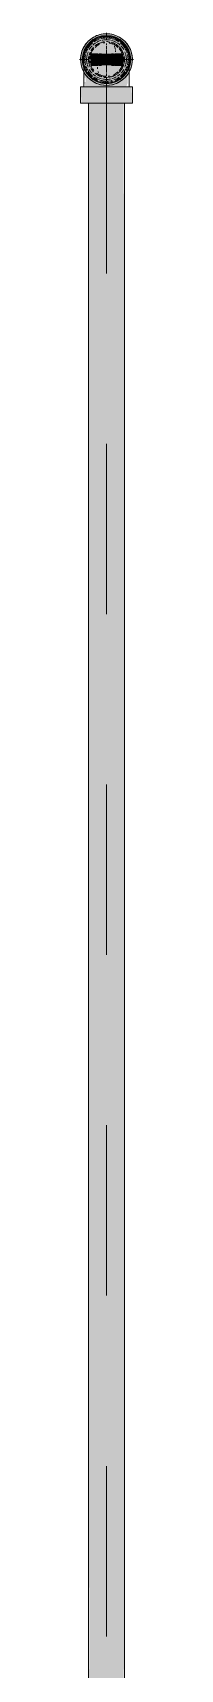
# Model space of a CAD drawing. Header units: millimetres. Extents: x -4000 to 187956, y -58990 to 162485.
# Drawn here: x 106725 to 106775, y 67950 to 69475 of the extents above; entities that cross this region are included whole.
import ezdxf

# ---------------------------------------------------------------- set-up
doc = ezdxf.new("R2010")
doc.units = ezdxf.units.MM
doc.linetypes.add('Dash 1_16_', pattern=[317.5, 158.75, -158.75])
for name, color, linetype, lineweight in [('F-SPRN', 3, 'Continuous', 9), ('P-PIPE', 3, 'Continuous', 9), ('P-PIPE-CNTR', 3, 'Continuous', 9)]:
    doc.layers.add(name, color=color, linetype=linetype, lineweight=lineweight)

# ---------------------------------------------------------------- blocks, each defined once
blk = doc.blocks.new('Sprinkler_Up - DN20-V536-FFS - TANG 1')
at = {"layer": 'F-SPRN', "transparency": 33554534}
for points in [[(-13.5, 0), (-3.9, 0.7), (-1.7, 2.9), (-1.2, 3.5), (-0.6, 4), (0.6, 4), (1.2, 3.5), (1.7, 2.9), (4.6, 0), (22.2, 0), (18, 13.1), (6.9, 21.2), (-6.9, 21.2), (-18, 13.1), (-22.2, 0)], [(0, -16.7), (4.3, -16.1), (11.8, -11.8), (16.1, -4.3), (16.1, 4.3), (11.8, 11.8), (8.3, 14.4), (0, 16.7), (-4.3, 16.1), (-11.8, 11.8), (-16.1, 4.3), (-16.1, -4.3), (-11.8, -11.8), (-8.3, -14.4)], [(0, -15.6), (7.8, -13.5), (13.5, -7.8), (15.1, -4), (15.1, 4), (13.5, 7.8), (7.8, 13.5), (0, 15.6), (-7.8, 13.5), (-11, 11), (-15.1, 4), (-15.1, -4), (-11, -11), (-7.8, -13.5)], [(0, -21.2), (6.9, -21.2), (18, -13.1), (22.2, 0), (3.9, -0.7), (1.7, -2.9), (1.2, -3.5), (0.6, -4), (-0.6, -4), (-1.2, -3.5), (-1.7, -2.9), (-4.6, 0), (-22.2, 0), (-18, -13.1), (-6.9, -21.2)], [(-10.9, -5.5), (-10.9, 5.4), (-14.5, 5.4), (-14.5, -5.5)], [(-7.7, -5.5), (-7.7, 5.4), (-10.9, 5.4), (-10.9, -5.5)], [(0, -5.5), (0, 5.4), (-7.7, 5.4), (-7.7, -5.5)], [(0, 0), (5.7, 0), (2.9, 4.9), (-2.9, 4.9), (-5.7, 0)], [(2.9, -4.9), (5.7, 0), (-5.7, 0), (-2.9, -4.9)], [(-4.6, 0), (4.6, 0), (0, 4.6)], [(0, -4.6), (4.6, 0), (-4.6, 0)], [(0, -2.6), (1.3, 0), (-1.8, 0)], [(-1.3, 0), (1.8, 0), (0, 2.6)], [(7.7, -5.5), (7.7, 5.4), (0, 5.4), (0, -5.5)], [(10.9, -5.5), (10.9, 5.4), (7.7, 5.4), (7.7, -5.5)], [(14.5, -5.5), (14.5, 5.4), (10.9, 5.4), (10.9, -5.5)]]:
    blk.add_hatch(color=1, dxfattribs=at).paths.add_polyline_path(points)
at = {"layer": 'F-SPRN', "color": 1}
for p, q in [((-11.5, 5.4), (-14.5, 5.4)), ((-14.5, 5.4), (-11.3, 5.4)), ((-14.5, 5.4), (-14.5, 3.7)), ((-14.5, 3.3), (-14.5, 0)), ((-11.5, 5.4), (-11.5, 4)), ((-10.9, 1.9), (-10.9, 3.6)), ((-10.8, 5.4), (-8, 5.4)), ((-8.1, 5.4), (-10.8, 5.4)), ((-8.1, 5.4), (-8.1, 2.8)), ((-8.1, 2.5), (-8.1, 0.7)), ((-7.7, 4.8), (-7.7, 2.7)), ((-7.7, 4.8), (-7.7, 2.7)), ((-7.7, 2.1), (-7.7, 0.5)), ((-7.7, 2.1), (-7.7, 0.5)), ((-6.7, 5.4), (-4.7, 5.4)), ((-5.8, 3.8), (-5.8, 2.2)), ((-2.1, 0), (-2.1, 0)), ((-2.1, 0), (-2.1, -0.1)), ((-0.5, 2), (-0.6, 2)), ((-0.6, 2), (-0.6, 2)), ((0, 2.1), (-0.1, 2.1)), ((2.1, 0), (2.1, 0.1)), ((2.1, 0), (2.1, 0)), ((4.7, 5.4), (6.5, 5.4)), ((7.7, 5.4), (10.8, 5.4)), ((7.7, 5.2), (7.7, 2.7)), ((7.7, 5.2), (7.7, 2.7)), ((7.7, 2.3), (7.7, 0.5)), ((7.7, 2.3), (7.7, 0.5)), ((10.8, 5.4), (8.1, 5.4)), ((8.1, 5.4), (8.1, 2.8)), ((8.1, 2.5), (8.1, 0.4)), ((10.9, 5.4), (14.5, 5.4)), ((10.9, 3.6), (10.9, 0.2)), ((14.5, 5.4), (11.5, 5.4)), ((11.5, 5.4), (11.5, 4)), ((11.5, 3), (11.5, 0.2)), ((14.5, 5.4), (14.5, -5.5)), ((-14.5, -1.3), (-14.5, -3.7)), ((-11.1, -5.5), (-14.5, -5.5)), ((-14.5, -5.5), (-11.5, -5.5)), ((-10.9, -2.6), (-10.9, -1.3)), ((-10.8, -5.5), (-8.1, -5.5)), ((-7.8, -5.5), (-10.8, -5.5)), ((-8.1, -4.2), (-8.1, -5.5)), ((-7.7, -2.7), (-7.7, -4)), ((-7.7, -2.7), (-7.7, -4)), ((-7, -5.5), (-5.8, -5.5)), ((-4.8, -5.5), (-7, -5.5)), ((-5.8, -2.3), (-5.8, -3.8)), ((-2.1, -0.3), (-2, -0.4)), ((-2, -0.4), (-2, -0.5)), ((-2, -0.5), (-2, -0.6)), ((-2, -0.6), (-2, -0.7)), ((-2, -0.7), (-1.9, -0.7)), ((-1.9, -0.7), (-1.9, -0.8)), ((-1.9, -0.8), (-1.9, -0.9)), ((-1.9, -0.9), (-1.8, -1)), ((-1.8, -1), (-1.8, -1.1)), ((-1.8, -1), (-1.8, -1)), ((-1.8, -1.1), (-1.7, -1.2)), ((-1.7, -1.2), (-1.6, -1.3)), ((-1.7, -1.2), (-1.7, -1.2)), ((-1.6, -1.3), (-1.6, -1.4)), ((-1.6, -1.4), (-1.5, -1.4)), ((-1.5, -1.4), (-1.4, -1.5)), ((-1.4, -1.5), (-1.3, -1.6)), ((-1.4, -1.5), (-1.4, -1.5)), ((-1.3, -1.6), (-1.3, -1.7)), ((-1.3, -1.7), (-1.2, -1.7)), ((-1.2, -1.7), (-1.1, -1.7)), ((-1.1, -1.7), (-1.1, -1.8)), ((-1.1, -1.8), (-1, -1.8)), ((-1, -1.8), (-0.9, -1.9)), ((-0.9, -1.9), (-0.8, -1.9)), ((-0.8, -1.9), (-0.7, -2)), ((-0.8, -1.9), (-0.8, -1.9)), ((-0.7, -2), (-0.6, -2)), ((-0.6, -2), (-0.5, -2)), ((-0.5, -2), (-0.4, -2)), ((-0.4, -2), (-0.3, -2.1)), ((-0.4, -2), (-0.4, -2)), ((-0.3, -2.1), (-0.2, -2.1)), ((-0.2, -2.1), (-0.1, -2.1)), ((-0.1, -2.1), (0, -2.1)), ((0, -2.1), (0.1, -2.1)), ((0.1, -2.1), (0.2, -2.1)), ((0.1, -2.1), (0.1, -2.1)), ((0.2, -2.1), (0.3, -2.1)), ((0.3, -2.1), (0.4, -2)), ((0.4, -2), (0.5, -2)), ((0.5, -2), (0.6, -2)), ((0.6, -2), (0.7, -2)), ((0.6, -2), (0.6, -2)), ((0.7, -2), (0.8, -1.9)), ((0.8, -1.9), (0.9, -1.9)), ((0.9, -1.9), (1, -1.8)), ((0.9, -1.9), (0.9, -1.9)), ((1, -1.8), (1.1, -1.8)), ((1.1, -1.8), (1.2, -1.7)), ((1.2, -1.7), (1.3, -1.6)), ((1.2, -1.7), (1.2, -1.7)), ((1.3, -1.6), (1.4, -1.6)), ((1.4, -1.5), (1.5, -1.5)), ((1.4, -1.6), (1.4, -1.5)), ((1.5, -1.4), (1.6, -1.3)), ((1.5, -1.5), (1.5, -1.4)), ((1.6, -1.3), (1.7, -1.2)), ((1.6, -1.3), (1.6, -1.3)), ((1.7, -1.1), (1.8, -1.1)), ((1.7, -1.2), (1.7, -1.1)), ((1.8, -1), (1.9, -0.9)), ((1.8, -1.1), (1.8, -1)), ((1.9, -0.8), (2, -0.7)), ((1.9, -0.8), (1.9, -0.8)), ((1.9, -0.9), (1.9, -0.8)), ((2, -0.4), (2.1, -0.3)), ((2, -0.5), (2, -0.4)), ((2, -0.5), (2, -0.5)), ((2, -0.6), (2, -0.5)), ((2, -0.7), (2, -0.6)), ((2.1, -0.1), (2.1, 0)), ((2.1, -0.2), (2.1, -0.1)), ((2.1, -0.3), (2.1, -0.2)), ((7, -5.5), (4.8, -5.5)), ((5.8, -2.2), (5.8, -3.8)), ((5.8, -5.5), (7, -5.5)), ((7.7, -0.5), (7.7, -2.3)), ((7.7, -0.5), (7.7, -2.3)), ((7.7, -2.7), (7.7, -5.4)), ((7.7, -2.7), (7.7, -5.4)), ((10.8, -5.5), (7.7, -5.5)), ((8.1, -0.4), (8.1, -2.5)), ((8.1, -2.8), (8.1, -5.5)), ((8.1, -5.5), (10.8, -5.5)), ((10.9, -0.2), (10.9, -3.6)), ((14.5, -5.5), (10.9, -5.5)), ((11.5, -0.2), (11.5, -3)), ((11.5, -4), (11.5, -5.5)), ((11.5, -5.5), (14.5, -5.5))]:
    blk.add_line(p, q, dxfattribs=at)
at = {"layer": 'F-SPRN', "color": 1, "flags": 128}
for points in [[(-1.8, 1.1), (-1.8, 1), (-1.9, 0.9), (-1.9, 0.8), (-1.9, 0.8), (-2, 0.7), (-2, 0.6), (-2, 0.5), (-2, 0.5), (-2, 0.4), (-2.1, 0.3), (-2.1, 0.2), (-2.1, 0.1), (-2.1, 0)], [(-0.6, 2), (-0.7, 2), (-0.8, 1.9), (-0.9, 1.9), (-0.9, 1.9), (-1, 1.8), (-1.1, 1.8), (-1.2, 1.7), (-1.2, 1.7), (-1.3, 1.6), (-1.4, 1.6), (-1.4, 1.5), (-1.5, 1.5), (-1.5, 1.4), (-1.6, 1.3), (-1.6, 1.3), (-1.7, 1.2), (-1.7, 1.1), (-1.8, 1.1)], [(-0.1, 2.1), (-0.1, 2.1), (-0.2, 2.1), (-0.3, 2.1), (-0.4, 2), (-0.5, 2)], [(2.1, 0.1), (2.1, 0.2), (2.1, 0.2), (2.1, 0.3), (2, 0.4), (2, 0.5), (2, 0.6), (2, 0.7), (1.9, 0.7), (1.9, 0.8), (1.9, 0.9), (1.8, 1), (1.8, 1), (1.8, 1.1), (1.7, 1.2), (1.7, 1.2), (1.6, 1.3), (1.6, 1.4), (1.5, 1.4), (1.4, 1.5), (1.4, 1.5), (1.3, 1.6), (1.3, 1.7), (1.2, 1.7), (1.1, 1.7), (1.1, 1.8), (1, 1.8), (0.9, 1.9), (0.8, 1.9), (0.8, 1.9), (0.7, 2), (0.6, 2), (0.5, 2), (0.4, 2), (0.4, 2), (0.3, 2.1), (0.2, 2.1), (0.1, 2.1), (0, 2.1)], [(-2.1, -0.1), (-2.1, -0.2), (-2.1, -0.2), (-2.1, -0.3)]]:
    blk.add_lwpolyline(points, dxfattribs=at)
at = {"layer": 'F-SPRN', "color": 1}
for radius, start, end in [(22.2, 360, 180), (21.9, 126.6942, 143.2701), (21.9, 108.2621, 125.7507), (16.7, 106.5995, 120), (16.7, 106.5995, 120), (21.9, 99.348, 107.901), (16.7, 96.4143, 105), (16.7, 96.4143, 105), (21.9, 90.145, 98.8503), (15.6, 95.5762, 100.6843), (15.6, 95.5762, 100.6843), (16.7, 83.0684, 90), (16.7, 83.0684, 90), (21.9, 72.5583, 89.4624), (15.6, 75.573, 80.5892), (15.6, 75.573, 80.5892), (16.7, 60, 75), (16.7, 60, 75), (21.9, 54.2493, 71.7379), (21.9, 36.7299, 53.3058), (21.9, 165.6773, 179.2615), (21.9, 144.7698, 164.8151), (16.7, 167.6802, 180), (16.7, 167.6802, 180), (16.7, 155.3879, 164.9693), (16.7, 155.3879, 164.9693), (15.6, 166.4265, 180), (15.6, 166.4265, 180), (15.6, 150.9409, 165), (15.6, 159.6139, 165), (16.7, 136.7213, 149.931), (16.7, 136.7213, 149.931), (15.6, 150.9409, 156.3845), (15.6, 138.4214, 150), (15.6, 138.4214, 150), (16.7, 121.4181, 130.5751), (16.7, 121.4181, 130.5751), (15.6, 120.5262, 133.2078), (15.6, 120.5262, 133.2078), (15.6, 114.4363, 119.9813), (15.6, 114.4363, 119.9813), (4.63, 155.7832, 180), (4.63, 155.7832, 180), (4.63, 109.0192, 138.2703), (4.63, 109.0192, 138.2703), (2.56, 109.0192, 168.8278), (2.56, 109.0192, 168.8278), (2.04, 109.0192, 180), (4.63, 17.9592, 90), (4.63, 17.9592, 90), (3.81, 57.0577, 90), (2.56, 14.5599, 90), (2.56, 14.5599, 90), (2.04, 10.4703, 90), (3.81, 16.1605, 43.8358), (15.6, 67.5614, 74.5481), (15.6, 67.5614, 74.5481), (15.6, 60.0187, 65.5637), (15.6, 60.0187, 65.5637), (15.6, 46.7922, 60), (15.6, 46.7922, 60), (16.7, 49.4249, 58.5819), (16.7, 49.4249, 58.5819), (15.6, 30, 41.5786), (15.6, 30, 41.5786), (16.7, 30, 43.2787), (16.7, 30, 43.2787), (15.6, 23.6155, 29.5646), (15.6, 15, 29.5646), (15.6, 15, 20.3861), (16.7, 15, 24.6121), (16.7, 15, 24.6121), (15.6, 360, 13.6618), (15.6, 0, 13.6618), (16.7, 360, 12.3198), (16.7, 0, 12.3198), (21.9, 15.1849, 35.2302), (21.9, 0.7385, 14.3227), (22.2, 180, 360), (21.9, 180.7385, 194.3227), (21.9, 195.1849, 215.2302), (21.9, 216.7299, 233.3058), (16.7, 180, 192.3198), (16.7, 180, 192.3198), (16.7, 195.0307, 204.6121), (16.7, 195.0307, 204.6121), (15.6, 181.9082, 193.6618), (15.6, 181.9082, 193.6618), (15.6, 197.3339, 209.5646), (15.6, 197.3339, 209.5646), (16.7, 210.069, 223.2787), (16.7, 210.069, 223.2787), (15.6, 212.5472, 221.5786), (15.6, 212.5472, 221.5786), (16.7, 229.4249, 238.5819), (16.7, 229.4249, 238.5819), (15.6, 233.795, 240), (15.6, 233.795, 240), (16.7, 240, 255), (16.7, 240, 255), (15.6, 240.0187, 254.5481), (15.6, 240.0187, 254.5481), (4.63, 197.9592, 0), (4.63, 197.9592, 360), (15.6, 255, 267.64), (15.6, 255, 267.64), (3.81, 196.1605, 360), (2.56, 191.1677, 270), (2.56, 191.1677, 270), (2.04, 190.4703, 270), (2.04, 270, 0), (2.56, 270, 0), (2.56, 270, 360), (16.7, 286.5995, 300), (16.7, 286.5995, 300), (15.6, 294.4363, 299.9813), (15.6, 294.4363, 299.9813), (15.6, 300, 313.2078), (15.6, 300, 313.2078), (16.7, 301.4181, 310.5751), (16.7, 301.4181, 310.5751), (15.6, 318.4214, 330), (15.6, 318.4214, 330), (16.7, 316.7213, 330), (16.7, 316.7213, 330), (21.9, 306.6942, 323.2701), (15.6, 330.4354, 345), (15.6, 330.4354, 336.3845), (15.6, 339.6139, 345), (15.6, 346.3382, 360), (15.6, 346.3382, 360), (16.7, 335.3879, 345), (16.7, 335.3879, 345), (16.7, 347.6802, 360), (16.7, 347.6802, 360), (21.9, 324.7698, 344.8151), (21.9, 345.6773, 359.2615), (21.9, 234.2493, 251.7379), (21.9, 252.5583, 269.4624), (16.7, 263.0684, 270), (16.7, 263.0684, 270), (21.9, 270.145, 278.8503), (15.6, 275.5762, 280.6843), (15.6, 275.5762, 280.6843), (16.7, 276.4143, 285), (16.7, 276.4143, 285), (21.9, 279.348, 287.901), (21.9, 288.2621, 305.7507)]:
    blk.add_arc((0, 0), radius, start, end, dxfattribs=at)
blk = doc.blocks.new('Steel_Transition_Threaded_HoaPhat - Standard-V418-FFS - TANG 1')
at = {"layer": 'P-PIPE', "lineweight": 13, "transparency": 33554534}
h = blk.add_hatch(color=1, dxfattribs=at)
h.paths.add_polyline_path([(139250, 128427.6), (139255.8, 128428.4), (139261.3, 128430.6), (139265.9, 128434.2), (139269.5, 128438.8), (139271.7, 128444.3), (139272.5, 128450.1), (139271.7, 128455.9), (139269.5, 128461.3), (139265.9, 128466), (139261.3, 128469.6), (139255.8, 128471.8), (139250, 128472.6), (139244.2, 128471.8), (139238.8, 128469.6), (139234.1, 128466), (139230.5, 128461.3), (139228.3, 128455.9), (139227.5, 128450.1), (139228.3, 128444.3), (139230.5, 128438.8), (139234.1, 128434.2), (139238.8, 128430.6), (139244.2, 128428.4)])
h.paths.add_polyline_path([(139250, 128430), (139244.8, 128430.7), (139240, 128432.7), (139235.8, 128435.9), (139232.6, 128440), (139230.6, 128444.9), (139229.9, 128450.1), (139230.6, 128455.3), (139232.6, 128460.1), (139235.8, 128464.3), (139240, 128467.5), (139244.8, 128469.5), (139250, 128470.2), (139255.2, 128469.5), (139260.1, 128467.5), (139264.2, 128464.3), (139267.4, 128460.1), (139269.4, 128455.3), (139270.1, 128450.1), (139269.4, 128444.9), (139267.4, 128440), (139264.2, 128435.9), (139260.1, 128432.7), (139255.2, 128430.7)])
for points in [[(139250, 128430), (139250, 128433.7), (139241.8, 128435.9), (139235.8, 128441.9), (139233.6, 128450.1), (139235.8, 128458.3), (139241.8, 128464.3), (139250, 128466.5), (139250, 128470.2), (139244.8, 128469.5), (139240, 128467.5), (139235.8, 128464.3), (139232.6, 128460.1), (139230.6, 128455.3), (139229.9, 128450.1), (139230.6, 128444.9), (139232.6, 128440), (139235.8, 128435.9), (139240, 128432.7), (139244.8, 128430.7)], [(139250, 128431.6), (139254.8, 128432.2), (139259.3, 128434.1), (139263.1, 128437), (139266, 128440.8), (139267.9, 128445.3), (139268.5, 128450.1), (139267.9, 128454.9), (139266, 128459.3), (139263.1, 128463.2), (139259.3, 128466.1), (139254.8, 128468), (139250, 128468.6), (139245.2, 128468), (139240.8, 128466.1), (139236.9, 128463.2), (139234, 128459.3), (139232.1, 128454.9), (139231.5, 128450.1), (139232.1, 128445.3), (139234, 128440.8), (139236.9, 128437), (139240.8, 128434.1), (139245.2, 128432.2)], [(139250, 128430), (139255.2, 128430.7), (139260.1, 128432.7), (139264.2, 128435.9), (139267.4, 128440), (139269.4, 128444.9), (139270.1, 128450.1), (139269.4, 128455.3), (139267.4, 128460.1), (139264.2, 128464.3), (139260.1, 128467.5), (139255.2, 128469.5), (139250, 128470.2), (139250, 128466.5), (139258.2, 128464.3), (139264.2, 128458.3), (139266.4, 128450.1), (139264.2, 128441.9), (139258.2, 128435.9), (139250, 128433.7)]]:
    blk.add_hatch(color=1, dxfattribs=at).paths.add_polyline_path(points)
at = {"layer": 'P-PIPE', "color": 20, "lineweight": 13}
for radius, start, end in [(22.5, 90, 270), (22.5, 90, 270), (20.1, 109.6859, 125.0043), (18.5, 106.819, 120), (18.5, 106.819, 120), (20.1, 100.9975, 105), (18.5, 91.4353, 103.2046), (18.5, 91.4353, 103.2046), (16.4, 96.2132, 104.6042), (20.1, 90.5246, 98.5089), (22.5, 270, 90), (22.5, 270, 90), (18.5, 78.0986, 90), (18.5, 78.0986, 90), (20.1, 75.0607, 87.9279), (18.5, 60, 75), (18.5, 60, 75), (20.1, 54.9957, 75), (20.1, 166.0499, 193.9501), (20.1, 150, 162.7449), (18.5, 166.5939, 180), (18.5, 166.5939, 193.4061), (18.5, 157.6232, 165), (18.5, 157.6232, 165), (20.1, 128.8856, 148.1553), (16.4, 168.5467, 178.9063), (18.5, 136.4297, 150), (18.5, 136.4297, 150), (16.4, 158.0319, 163.506), (16.4, 143.5463, 150), (18.5, 123.4976, 133.2041), (18.5, 123.4976, 133.2041), (16.4, 121.0738, 128.0319), (16.4, 115.1607, 120), (16.4, 107.4657, 111.9681), (16.4, 66.9681, 72.9388), (16.4, 50.4733, 56.6389), (18.5, 46.7959, 56.5024), (18.5, 46.7959, 56.5024), (20.1, 31.8447, 51.1144), (16.4, 30, 38.0319), (18.5, 30, 43.5703), (18.5, 30, 43.5703), (16.4, 0, 8.0319), (18.5, 15, 22.3768), (18.5, 15, 22.3768), (20.1, 17.2551, 30), (18.5, 0, 13.4061), (18.5, 346.5939, 13.4061), (20.1, 346.0499, 13.9501), (20.1, 197.2551, 210), (18.5, 180, 193.4061), (18.5, 195, 202.3768), (18.5, 195, 202.3768), (20.1, 211.8447, 231.1144), (16.4, 184.8393, 191.4533), (18.5, 210, 223.5703), (18.5, 210, 223.5703), (16.4, 210.6635, 216.4537), (18.5, 226.7959, 236.5024), (18.5, 226.7959, 236.5024), (16.4, 230.4733, 236.6389), (16.4, 240, 246.5955), (16.4, 293.4045, 300), (18.5, 303.4976, 313.2041), (18.5, 303.4976, 313.2041), (20.1, 308.8856, 328.1553), (18.5, 316.4297, 330), (18.5, 316.4297, 330), (16.4, 338.0319, 342.8691), (16.4, 353.5463, 0), (18.5, 337.6232, 345), (18.5, 337.6232, 345), (20.1, 330, 342.7449), (18.5, 346.5939, 0), (20.1, 234.9957, 255), (18.5, 240, 255), (18.5, 240, 255), (16.4, 250.3629, 255), (20.1, 255.0607, 267.9279), (18.5, 258.0986, 270), (18.5, 258.0986, 270), (16.4, 264.1652, 268.506), (20.1, 270.5246, 278.5089), (18.5, 271.4353, 283.2046), (18.5, 271.4353, 283.2046), (16.4, 276.2132, 283.9063), (20.1, 280.9975, 285), (16.4, 287.4657, 291.9681), (18.5, 286.819, 300), (18.5, 286.819, 300), (20.1, 289.6859, 305.0043)]:
    blk.add_arc((139250, 128450.1), radius, start, end, dxfattribs=at)
blk = doc.blocks.new('Steel_Elbow_Threaded_HoaPhat - Standard-V537-FFS - TANG 1')
at = {"layer": 'P-PIPE', "lineweight": 13, "transparency": 33554534}
for points in [[(106750, 69426), (106756.2, 69426.8), (106762.1, 69429.2), (106767.1, 69433), (106770.9, 69438), (106773.3, 69443.8), (106774.1, 69450.1), (106773.3, 69456.3), (106770.9, 69462.1), (106767.1, 69467.1), (106762.1, 69471), (106756.2, 69473.4), (106750, 69474.2), (106743.8, 69473.4), (106737.9, 69471), (106733, 69467.1), (106729.1, 69462.1), (106726.7, 69456.3), (106725.9, 69450.1), (106726.7, 69443.8), (106729.1, 69438), (106733, 69433), (106737.9, 69429.2), (106743.8, 69426.8)], [(106733, 69409.5), (106750, 69409.5), (106750, 69424.7), (106725.9, 69424.7), (106726.7, 69409.5), (106729.1, 69409.5)], [(106774.1, 69409.5), (106773.3, 69424.7), (106750, 69424.7), (106750, 69409.5), (106773.3, 69409.5)]]:
    blk.add_hatch(color=1, dxfattribs=at).paths.add_polyline_path(points)
h = blk.add_hatch(color=1, dxfattribs=at)
h.paths.add_polyline_path([(106733.1, 69434.9), (106730.5, 69439.5), (106731.4, 69435.6)])
h.paths.add_polyline_path([(106730.4, 69424.7), (106750, 69424.7), (106750, 69428.9), (106742.8, 69430.2), (106744.1, 69428.3), (106736.6, 69433), (106732.6, 69437.1), (106733.8, 69431.9), (106731.4, 69435.6), (106729.1, 69441.6), (106729.4, 69433), (106730.5, 69433.3), (106730.6, 69429.2), (106729.3, 69428.9)])
h = blk.add_hatch(color=1, dxfattribs=at)
h.paths.add_polyline_path([(106757.2, 69430.2), (106759.7, 69430.2), (106755.9, 69428.3)])
h.paths.add_polyline_path([(106768.3, 69424.7), (106769.7, 69428.5), (106769.9, 69435.9), (106770.2, 69440), (106768.8, 69439.5), (106762.8, 69432.6), (106757.2, 69430.2), (106750, 69428.9), (106750, 69424.7), (106766, 69424.7)])
h.paths.add_polyline_path([(106765.7, 69433.4), (106766.1, 69435.6), (106768.2, 69436.4)])
at = {"layer": 'P-PIPE', "color": 20, "lineweight": 13}
for p, q in [((106733.6, 69463.4), (106734.1, 69464)), ((106734.1, 69464), (106734.7, 69464.7)), ((106734.7, 69464.7), (106735.3, 69465.3)), ((106735.3, 69465.3), (106735.9, 69465.8)), ((106735.9, 69465.8), (106736.5, 69466.4)), ((106736.5, 69466.4), (106737.2, 69466.9)), ((106737.2, 69466.9), (106737.9, 69467.4)), ((106737.9, 69467.4), (106738.6, 69467.9)), ((106738.6, 69467.9), (106739.3, 69468.3)), ((106739.3, 69468.3), (106740, 69468.7)), ((106740, 69468.7), (106740.8, 69469.1)), ((106740.8, 69469.1), (106741.6, 69469.5)), ((106741.6, 69469.5), (106742.3, 69469.8)), ((106742.3, 69469.8), (106743.1, 69470.1)), ((106744.8, 69470.6), (106745.6, 69470.8)), ((106745.6, 69470.8), (106746.4, 69470.9)), ((106748.1, 69471.1), (106748.9, 69471.2)), ((106748.9, 69471.2), (106749.8, 69471.2)), ((106749.8, 69471.2), (106750, 69471.2)), ((106750, 69471.2), (106750.8, 69471.2)), ((106750.8, 69471.2), (106751.7, 69471.2)), ((106751.7, 69471.2), (106752.5, 69471.1)), ((106752.5, 69471.1), (106753.4, 69471)), ((106753.4, 69471), (106754.2, 69470.8)), ((106754.2, 69470.8), (106755, 69470.6)), ((106755, 69470.6), (106755.8, 69470.4)), ((106755.8, 69470.4), (106756.7, 69470.2)), ((106756.7, 69470.2), (106757.5, 69469.9)), ((106757.5, 69469.9), (106758.2, 69469.6)), ((106758.2, 69469.6), (106759, 69469.2)), ((106759, 69469.2), (106759.8, 69468.8)), ((106761.2, 69468), (106761.9, 69467.5)), ((106763.3, 69466.5), (106763.9, 69466)), ((106763.9, 69466), (106764.6, 69465.4)), ((106764.6, 69465.4), (106765.2, 69464.8)), ((106765.2, 69464.8), (106765.8, 69464.2)), ((106765.8, 69464.2), (106766.3, 69463.6)), ((106728.9, 69451.8), (106729, 69452.6)), ((106728.9, 69450.9), (106728.9, 69451.8)), ((106728.9, 69450.1), (106728.9, 69450.9)), ((106728.9, 69450.1), (106728.9, 69450.1)), ((106728.9, 69450), (106728.9, 69450.1)), ((106728.9, 69449.9), (106728.9, 69450)), ((106728.9, 69449.7), (106728.9, 69449.9)), ((106728.9, 69449), (106728.9, 69449.3)), ((106728.9, 69448.7), (106728.9, 69449)), ((106728.9, 69448.4), (106728.9, 69448.7)), ((106729, 69452.6), (106729.1, 69453.5)), ((106729.1, 69453.5), (106729.3, 69454.3)), ((106729.3, 69454.3), (106729.5, 69455.1)), ((106729.5, 69455.1), (106729.7, 69455.9)), ((106729.7, 69455.9), (106729.9, 69456.7)), ((106729.9, 69456.7), (106730.2, 69457.5)), ((106730.2, 69457.5), (106730.5, 69458.3)), ((106730.5, 69458.3), (106730.9, 69459.1)), ((106730.9, 69459.1), (106731.2, 69459.9)), ((106732.1, 69461.3), (106732.5, 69462)), ((106732.5, 69462), (106733, 69462.7)), ((106733, 69462.7), (106733.6, 69463.4)), ((106766.3, 69463.6), (106766.8, 69462.9)), ((106766.8, 69462.9), (106767.3, 69462.2)), ((106767.3, 69462.2), (106767.8, 69461.5)), ((106767.8, 69461.5), (106768.2, 69460.8)), ((106768.2, 69460.8), (106768.7, 69460.1)), ((106768.7, 69460.1), (106769, 69459.3)), ((106769, 69459.3), (106769.4, 69458.5)), ((106769.4, 69458.5), (106769.7, 69457.8)), ((106769.7, 69457.8), (106770, 69457)), ((106770, 69457), (106770.3, 69456.2)), ((106770.3, 69456.2), (106770.5, 69455.3)), ((106770.5, 69455.3), (106770.7, 69454.5)), ((106770.7, 69454.5), (106770.8, 69453.7)), ((106770.8, 69453.7), (106771, 69452.8)), ((106771, 69452.8), (106771.1, 69452)), ((106771.1, 69452), (106771.1, 69451.2)), ((106771.1, 69451.2), (106771.2, 69450.3)), ((106771.2, 69450.3), (106771.2, 69450.1)), ((106771.2, 69450.1), (106771.2, 69450.1)), ((106771.2, 69450.1), (106771.2, 69450)), ((106771.2, 69450), (106771.2, 69449.9)), ((106771.2, 69449.9), (106771.2, 69449.8)), ((106771.2, 69449.8), (106771.2, 69449.6)), ((106771.2, 69449.1), (106771.2, 69448.8)), ((106771.2, 69448.8), (106771.2, 69448.5)), ((106728.9, 69447.1), (106728.9, 69447.5)), ((106728.9, 69446.6), (106728.9, 69447.1)), ((106728.9, 69446.1), (106728.9, 69446.6)), ((106728.9, 69444.3), (106728.9, 69444.9)), ((106728.9, 69443.6), (106728.9, 69444.3)), ((106728.9, 69442.9), (106728.9, 69443.6)), ((106728.9, 69442.2), (106728.9, 69442.9)), ((106728.9, 69439), (106728.9, 69439.8)), ((106728.9, 69438.2), (106728.9, 69439)), ((106771.2, 69448.5), (106771.2, 69448.1)), ((106771.2, 69447.2), (106771.2, 69446.7)), ((106771.2, 69446.7), (106771.2, 69446.2)), ((106771.2, 69445.1), (106771.2, 69444.4)), ((106771.2, 69444.4), (106771.2, 69443.8)), ((106771.2, 69443.8), (106771.2, 69443.1)), ((106771.2, 69439.2), (106771.2, 69438.4)), ((106725.9, 69424.7), (106725.9, 69409.5)), ((106730.3, 69424.7), (106725.9, 69424.7)), ((106750, 69424.7), (106725.9, 69424.7)), ((106728.9, 69424.7), (106731.7, 69424.7)), ((106729.2, 69424.7), (106730.1, 69424.7)), ((106730.1, 69424.7), (106731.7, 69424.7)), ((106733, 69424.7), (106730.3, 69424.7)), ((106731.7, 69424.7), (106732.8, 69424.7)), ((106731.7, 69424.7), (106742.8, 69424.7)), ((106733.8, 69424.7), (106736.4, 69424.7)), ((106737.9, 69424.7), (106734, 69424.7)), ((106736.4, 69424.7), (106742.8, 69424.7)), ((106742.7, 69424.7), (106737.9, 69424.7)), ((106743.7, 69424.7), (106750, 69424.7)), ((106743.7, 69424.7), (106750, 69424.7)), ((106750, 69424.7), (106743.8, 69424.7)), ((106756.2, 69424.7), (106750, 69424.7)), ((106774.1, 69424.7), (106750, 69424.7)), ((106750, 69424.7), (106756.3, 69424.7)), ((106750, 69424.7), (106756.3, 69424.7)), ((106757.2, 69424.7), (106763.6, 69424.7)), ((106757.2, 69424.7), (106768.3, 69424.7)), ((106762.1, 69424.7), (106757.3, 69424.7)), ((106766, 69424.7), (106762.1, 69424.7)), ((106763.6, 69424.7), (106766.2, 69424.7)), ((106768.5, 69424.7), (106767.1, 69424.7)), ((106767.2, 69424.7), (106768.3, 69424.7)), ((106768.3, 69424.7), (106771.2, 69424.7)), ((106768.3, 69424.7), (106770.8, 69424.7)), ((106774.1, 69424.7), (106768.5, 69424.7)), ((106770.8, 69424.7), (106771.2, 69424.7)), ((106774.1, 69409.5), (106774.1, 69424.7)), ((106725.9, 69409.5), (106733, 69409.5)), ((106725.9, 69409.5), (106750, 69409.5)), ((106733.8, 69409.5), (106737.9, 69409.5)), ((106738.2, 69409.5), (106743.8, 69409.5)), ((106743.8, 69409.5), (106750, 69409.5)), ((106750, 69409.5), (106756.2, 69409.5)), ((106750, 69409.5), (106774.1, 69409.5)), ((106756.2, 69409.5), (106761.8, 69409.5)), ((106762.1, 69409.5), (106766.2, 69409.5)), ((106767.1, 69409.5), (106774.1, 69409.5))]:
    blk.add_line(p, q, dxfattribs=at)
at = {"layer": 'P-PIPE', "color": 20, "lineweight": 13, "flags": 128}
for points in [[(106743.1, 69470.1), (106743.9, 69470.3), (106744.8, 69470.6)], [(106746.4, 69470.9), (106747.2, 69471.1), (106748.1, 69471.1)], [(106759.8, 69468.8), (106760.5, 69468.4), (106761.2, 69468)], [(106761.9, 69467.5), (106762.6, 69467.1), (106763.3, 69466.5)], [(106728.9, 69449.3), (106728.9, 69449.5), (106728.9, 69449.7)], [(106731.2, 69459.9), (106731.6, 69460.6), (106732.1, 69461.3)], [(106771.2, 69449.6), (106771.2, 69449.4), (106771.2, 69449.1)], [(106728.9, 69447.5), (106728.9, 69448), (106728.9, 69448.4)], [(106728.9, 69444.9), (106728.9, 69445.5), (106728.9, 69446.1)], [(106728.9, 69439.8), (106728.9, 69440.6), (106728.9, 69441.4), (106728.9, 69442.2)], [(106728.9, 69424.7), (106728.9, 69425.7), (106728.9, 69426.7), (106728.9, 69427.7), (106728.9, 69428.7), (106728.9, 69429.7), (106728.9, 69430.7), (106728.9, 69431.7), (106728.9, 69432.7), (106728.9, 69433.6), (106728.9, 69434.6), (106728.9, 69435.5), (106728.9, 69436.4), (106728.9, 69437.3), (106728.9, 69438.2)], [(106771.2, 69448.1), (106771.2, 69447.7), (106771.2, 69447.2)], [(106771.2, 69446.2), (106771.2, 69445.6), (106771.2, 69445.1)], [(106771.2, 69443.1), (106771.2, 69442.4), (106771.2, 69441.6), (106771.2, 69440.9), (106771.2, 69440.1), (106771.2, 69439.2)], [(106771.2, 69438.4), (106771.2, 69437.5), (106771.2, 69436.6), (106771.2, 69435.7), (106771.2, 69434.8), (106771.2, 69433.9), (106771.2, 69432.9), (106771.2, 69432), (106771.2, 69431), (106771.2, 69430), (106771.2, 69429), (106771.2, 69428), (106771.2, 69427), (106771.2, 69426), (106771.2, 69424.9), (106771.2, 69424.7)]]:
    blk.add_lwpolyline(points, dxfattribs=at)
at = {"layer": 'P-PIPE', "color": 20, "lineweight": 13}
for radius, start, end in [(24.1, 90, 270), (24.1, 135, 165), (24.1, 120, 135), (21.1, 130, 141.5729), (24.1, 90, 120), (21.1, 112.9314, 123.6981), (21.1, 99.9303, 104.963), (21.1, 91.1041, 98.9613), (24.1, 75, 90), (24.1, 270, 90), (21.1, 75.037, 90), (24.1, 15, 75), (21.1, 54.2198, 67.6765), (21.1, 38.4271, 50), (24.1, 165, 270), (21.1, 172.2328, 178.0289), (21.1, 181.9562, 187.2796), (21.1, 165.7343, 170), (21.1, 154.6252, 164.9545), (21.1, 150.0026, 154.1966), (24.1, 270, 15), (21.1, 25.3748, 29.9974), (21.1, 15.0455, 24.7351), (21.1, 10, 14.2657), (21.1, 1.9711, 7.7672), (21.1, 352.7204, 358.0438), (21.1, 195.0335, 203.6422), (21.1, 205.3678, 209.9924), (21.1, 213.7408, 218.4146), (21.1, 218.9512, 230), (21.1, 310, 321.0488), (21.1, 321.5854, 326.2592), (21.1, 330.0076, 334.6322), (21.1, 336.3578, 344.9665), (21.1, 345.7465, 350), (21.1, 234.1976, 239.9895), (21.1, 240.7988, 247.0623), (21.1, 255.0343, 270), (21.1, 270, 275.2662), (21.1, 279.9464, 284.9657), (21.1, 292.3295, 305.8024)]:
    blk.add_arc((106750, 69450.1), radius, start, end, dxfattribs=at)

msp = doc.modelspace()

# ---------------------------------------------------------------- hatches: boundary and pattern name
at = {"layer": 'P-PIPE', "transparency": 33554534}
for points in [[(106741.7, 69435.6), (106742.8, 69437.6), (106741.7, 69441.7), (106742.8, 69445.9), (106745.8, 69449), (106757.2, 69454.3), (106758.4, 69458.4), (106757.2, 69462.6), (106755.9, 69464.3), (106750, 69466.8), (106741.7, 69464.6), (106735.5, 69458.4), (106733.3, 69450.1), (106735.5, 69441.7), (106738.2, 69438.3)], [(106750, 69433.4), (106758.4, 69435.6), (106761.8, 69438.3), (106766.1, 69445.8), (106766.1, 69454.4), (106761.8, 69461.9), (106758.4, 69464.6), (106750, 69466.8), (106745.7, 69466.2), (106738.2, 69461.9), (106733.9, 69454.4), (106733.9, 69445.8), (106738.2, 69438.3), (106741.7, 69435.6)], [(106750, 67950.1), (106750, 69409.5), (106733.3, 69409.5), (106733.9, 67950.1), (106745.7, 67950.1)], [(106750, 67950.1), (106766.7, 67950.1), (106766.1, 69409.5), (106750, 69409.5), (106750, 68498.1)], [(106750, 66490.6), (106750, 67950.1), (106733.3, 67950.1), (106733.9, 66490.6), (106745.7, 66490.6)], [(106750, 66490.6), (106766.7, 66490.6), (106766.1, 67950.1), (106750, 67950.1), (106750, 66600.1)]]:
    msp.add_hatch(color=1, dxfattribs=at).paths.add_polyline_path(points)

# ---------------------------------------------------------------- linework, layer by layer
at = {"layer": 'P-PIPE', "color": 20, "lineweight": 13}
for p, q in [((106733.3, 69409.5), (106733.3, 66490.6)), ((106737.9, 69409.5), (106733.3, 69409.5)), ((106761.8, 69409.5), (106738.2, 69409.5)), ((106766.7, 69409.5), (106762.1, 69409.5)), ((106766.7, 66490.6), (106766.7, 69409.5))]:
    msp.add_line(p, q, dxfattribs=at)
at = {"layer": 'P-PIPE', "color": 1}
for centre, radius, start, end in [((106750, 69458.4), 8.35, 69.0027, 79.2369), ((106750, 69450.1), 16.7, 46.0317, 57.203), ((106750, 69450.1), 16.7, 170.1108, 177.203), ((106750, 69450.1), 16.7, 182.797, 189.8892), ((106750, 69450.1), 16.7, 157.579, 164.2722), ((106750, 69441.7), 8.35, 115.6806, 125.5287), ((106750, 69441.7), 8.35, 100.6842, 114.0387), ((106750, 69441.7), 8.35, 90, 100.6842), ((106750, 69458.4), 8.35, 270, 280.6842), ((106750, 69458.4), 8.35, 316.3183, 330), ((106750, 69458.4), 8.35, 20.1285, 29.0413), ((106750, 69458.4), 8.35, 8.0385, 17.9918), ((106750, 69458.4), 8.35, 352.2824, 1.6717), ((106750, 69450.1), 16.7, 39.3092, 45.2846), ((106750, 69450.1), 16.7, 32.3031, 39.2955), ((106750, 69450.1), 16.7, 23.314, 31.0974), ((106750, 69450.1), 16.7, 16.9375, 22.421), ((106750, 69450.1), 16.7, 4.3093, 9.8892), ((106750, 69450.1), 16.7, 190.2154, 195.2487), ((106750, 69450.1), 16.7, 231.8726, 237.203), ((106750, 69441.7), 8.35, 172.0327, 181.5407), ((106750, 69441.7), 8.35, 199.9004, 209.0413), ((106750, 69441.7), 8.35, 131.0366, 150), ((106750, 69441.7), 8.35, 226.6998, 237.8461), ((106750, 69441.7), 8.35, 249.0027, 259.2369), ((106750, 69450.1), 16.7, 264.6626, 273.5288), ((106750, 69450.1), 16.7, 308.1274, 313.9683), ((106750, 69450.1), 16.7, 314.7154, 320.6908), ((106750, 69450.1), 16.7, 328.9026, 336.686), ((106750, 69450.1), 16.7, 337.2636, 343.0625)]:
    msp.add_arc(centre, radius, start, end, dxfattribs=at)
at = {"layer": 'P-PIPE-CNTR', "color": 1, "linetype": 'Dash 1_16_'}
for p, q in [((106750, 69472.6), (106750, 69475.1)), ((106750, 69471.2), (106750, 69472.6)), ((106750, 69468.6), (106750, 69470.2)), ((106750, 69463.6), (106750, 69465.2)), ((106725, 69450.1), (106727.5, 69450.1)), ((106727.8, 69450.1), (106731.5, 69450.1)), ((106731.5, 69450.1), (106733.3, 69450.1)), ((106736.9, 69450.1), (106740.4, 69450.1)), ((106740.4, 69450.1), (106742.3, 69450.1)), ((106745.4, 69450.1), (106747.6, 69450.1)), ((106748.7, 69450.1), (106750, 69450.1)), ((106750, 69459.8), (106750, 69462.6)), ((106750, 69455.5), (106750, 69459.1)), ((106750, 69452.6), (106750, 69454.3)), ((106750, 69450.1), (106750, 69452.1)), ((106750, 69448), (106750, 69450.1)), ((106750, 69450.1), (106751.3, 69450.1)), ((106751.8, 69450.1), (106754.6, 69450.1)), ((106755.7, 69450.1), (106763.5, 69450.1)), ((106766.4, 69450.1), (106768.5, 69450.1)), ((106768.5, 69450.1), (106772.2, 69450.1)), ((106772.5, 69450.1), (106775, 69450.1)), ((106750, 69445.9), (106750, 69447.5)), ((106750, 69441.1), (106750, 69444.6)), ((106750, 69438.1), (106750, 69440.4)), ((106750, 69435), (106750, 69436.5)), ((106750, 69432.2), (106750, 69433.4)), ((106750, 69430), (106750, 69431.6)), ((106750, 69427.6), (106750, 69428.9)), ((106750, 69425.1), (106750, 69427.6)), ((106750, 69409.5), (106750, 66490.6)), ((106750, 69409.5), (106750, 67950.1))]:
    msp.add_line(p, q, dxfattribs=at)
at = {"layer": 'P-PIPE-CNTR', "color": 20, "lineweight": 13}
for p, q in [((106750, 69449.5), (106750, 69450.1)), ((106750, 69447.7), (106750, 69449.2)), ((106750, 69441.4), (106750, 69446)), ((106750, 69438.8), (106750, 69440.8)), ((106750, 69435.7), (106750, 69437.2)), ((106750, 69432.9), (106750, 69434.1)), ((106750, 69430.5), (106750, 69432.2)), ((106750, 69428), (106750, 69429.4)), ((106750, 69426.1), (106750, 69427.9)), ((106750, 69424.7), (106750, 69426.1)), ((106750, 69409.5), (106750, 69424.7))]:
    msp.add_line(p, q, dxfattribs=at)

# ---------------------------------------------------------------- block references
at = {"layer": 'F-SPRN', "color": 1}
msp.add_blockref('Sprinkler_Up - DN20-V536-FFS - TANG 1', (106750, 69450.1), dxfattribs=at)
at = {"layer": 'P-PIPE', "color": 20, "lineweight": 13}
for name, p in [('Steel_Elbow_Threaded_HoaPhat - Standard-V537-FFS - TANG 1', (0, 0)), ('Steel_Transition_Threaded_HoaPhat - Standard-V418-FFS - TANG 1', (-32500, -59000))]:
    msp.add_blockref(name, p, dxfattribs=at)

doc.saveas('drawing.dxf')
